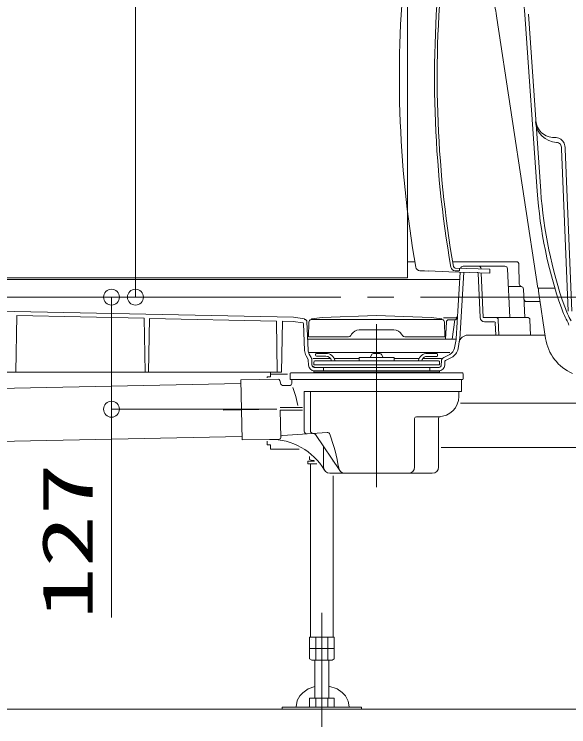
# Model space of a CAD drawing. Units: millimetres on the paper. Extents: x -305 to 305, y -152 to 152.
# Drawn here: x -220.92 to -200.01, y 14.89 to 41.76 of the extents above; entities that cross this region are included whole.
import ezdxf
from ezdxf.enums import TextEntityAlignment as Align

# ---------------------------------------------------------------- set-up
doc = ezdxf.new("R2010")
doc.units = ezdxf.units.MM
doc.linetypes.add('LONG_CHAIN', pattern=[21, 18, -1, 1, -1])
doc.layers.add('0-0_0', color=7, linetype='Continuous', lineweight=9)
doc.layers.add('0-1_VIEW0001', color=7, linetype='Continuous', lineweight=9)
doc.styles.add('ＭＳ ゴシック', font='')
doc.styles.get('ＭＳ ゴシック').set_extended_font_data('MS Gothic')

# ---------------------------------------------------------------- blocks, each defined once
blk = doc.blocks.new('_ORIGIN')
at = {"layer": '0-0_0'}
blk.add_line((0, 0), (-1, 0), dxfattribs=at)
blk.add_circle((0, 0), 0.5, dxfattribs=at)

msp = doc.modelspace()

# ---------------------------------------------------------------- linework, layer by layer
at = {"layer": '0-0_0'}
for p, q in [((-216.354, 31.691), (-216.354, 60.491)), ((-217.72, 31.091), (-216.354, 31.091)), ((-215.529, 31.091), (-217.257, 31.091)), ((-217.257, 27.465), (-217.257, 30.491)), ((-217.257, 26.865), (-217.257, 19.016))]:
    msp.add_line(p, q, dxfattribs=at)
at = {"layer": '0-1_VIEW0001'}
for p, q in [((-206.091, 97.758), (-206.091, 31.825)), ((-201.202, 35.082), (-201.669, 41.749)), ((-201.069, 35.091), (-201.536, 41.758)), ((-200.512, 37.109), (-200.624, 37.115)), ((-200.487, 37.108), (-200.512, 37.109)), ((-200.442, 36.922), (-200.471, 36.924)), ((-200.283, 36.68), (-200.035, 30.562)), ((-200.15, 36.685), (-199.901, 30.567)), ((-206.091, 32.425), (-205.819, 32.425)), ((-204.392, 32.425), (-201.989, 32.425)), ((-203.997, 32.258), (-202.42, 32.258)), ((-201.877, 31.585), (-201.89, 32.326)), ((-202.993, 32.141), (-204.298, 32.187)), ((-204.259, 29.517), (-204.105, 32.035)), ((-204.126, 29.509), (-203.972, 32.03)), ((-203.357, 30.317), (-203.43, 31.993)), ((-203.32, 32.152), (-203.321, 32.162)), ((-203.24, 30.325), (-203.314, 32.008)), ((-202.993, 31.996), (-202.993, 32.141)), ((-202.24, 30.325), (-202.321, 32.162)), ((-206.091, 31.825), (-247.991, 31.825)), ((-247.758, 31.758), (-204.122, 31.758)), ((-202.291, 31.491), (-201.82, 31.491)), ((-201.674, 30.325), (-201.72, 31.396)), ((-210.389, 30.335), (-247.091, 31.101)), ((-201.604, 30.925), (-201.098, 30.925)), ((-220.861, 28.258), (-220.824, 30.393)), ((-216.024, 30.292), (-220.824, 30.393)), ((-209.316, 30.328), (-207.258, 30.395)), ((-215.988, 28.258), (-216.024, 30.292)), ((-215.861, 28.258), (-215.826, 30.288)), ((-211.038, 30.188), (-215.826, 30.288)), ((-211.005, 28.258), (-211.038, 30.188)), ((-210.845, 28.258), (-210.811, 30.183)), ((-210.402, 30.175), (-210.811, 30.183)), ((-210.047, 30.128), (-210.402, 30.175)), ((-209.975, 30.279), (-210.389, 30.335)), ((-209.974, 29.082), (-210.019, 30.096)), ((-209.975, 30.279), (-209.975, 30.252)), ((-209.841, 29.088), (-209.888, 30.158)), ((-209.825, 29.591), (-209.815, 30.149)), ((-209.728, 30.246), (-209.716, 30.248)), ((-209.716, 30.275), (-209.316, 30.328)), ((-209.716, 30.275), (-209.716, 30.248)), ((-209.716, 30.248), (-204.8, 30.248)), ((-204.8, 30.275), (-204.8, 30.248)), ((-204.788, 30.246), (-204.8, 30.248)), ((-204.731, 30.308), (-204.305, 30.308)), ((-204.691, 29.591), (-204.701, 30.149)), ((-204.657, 29.508), (-204.629, 30.146)), ((-204.309, 30.241), (-204.529, 30.241)), ((-204.416, 29.508), (-204.309, 30.241)), ((-202.769, 30.325), (-203.24, 30.325)), ((-202.815, 30.158), (-203.19, 30.158)), ((-202.761, 29.658), (-202.782, 30.126)), ((-201.576, 30.325), (-202.769, 30.325)), ((-202.645, 29.658), (-202.67, 30.229)), ((-201.452, 29.658), (-201.476, 30.229)), ((-207.912, 29.858), (-206.605, 29.858)), ((-209.825, 29.591), (-208.316, 29.591)), ((-208.2, 29.691), (-208.229, 29.641)), ((-206.316, 29.691), (-206.287, 29.641)), ((-204.691, 29.591), (-206.2, 29.591)), ((-202.645, 29.658), (-203.818, 29.658)), ((-202.645, 29.658), (-200.905, 29.658)), ((-209.859, 29.508), (-204.26, 29.508)), ((-204.319, 29.173), (-204.261, 29.499)), ((-204.187, 29.149), (-204.13, 29.476)), ((-209.842, 28.744), (-209.915, 28.873)), ((-209.798, 29.008), (-204.497, 29.008)), ((-209.726, 28.809), (-209.798, 28.939)), ((-209.666, 28.775), (-208.997, 28.775)), ((-209.558, 28.935), (-209.558, 28.901)), ((-209.525, 28.968), (-209.144, 28.968)), ((-209.525, 28.868), (-209.175, 28.868)), ((-208.854, 28.775), (-207.915, 28.775)), ((-207.915, 28.801), (-207.915, 28.691)), ((-206.618, 28.818), (-207.898, 28.818)), ((-207.442, 28.923), (-207.5, 28.818)), ((-207.074, 28.923), (-207.016, 28.818)), ((-206.601, 28.801), (-206.601, 28.691)), ((-206.601, 28.775), (-205.662, 28.775)), ((-205.52, 28.775), (-204.81, 28.775)), ((-204.991, 28.856), (-205.413, 28.856)), ((-204.991, 28.968), (-205.372, 28.968)), ((-204.958, 28.935), (-204.958, 28.889)), ((-204.723, 28.819), (-204.497, 28.933)), ((-204.663, 28.7), (-204.436, 28.814)), ((-209.829, 28.531), (-209.837, 28.726)), ((-209.696, 28.537), (-209.704, 28.735)), ((-209.625, 28.645), (-209.625, 28.541)), ((-209.625, 28.541), (-204.891, 28.541)), ((-209.625, 28.491), (-209.625, 28.441)), ((-204.925, 28.691), (-209.591, 28.691)), ((-204.891, 28.658), (-204.891, 28.541)), ((-204.821, 28.537), (-204.814, 28.677)), ((-204.687, 28.531), (-204.681, 28.671)), ((-210.845, 28.258), (-247.311, 28.258)), ((-211.258, 28.258), (-211.258, 28.091)), ((-204.025, 28.231), (-210.491, 28.231)), ((-209.625, 28.441), (-204.891, 28.441)), ((-209.625, 28.308), (-209.625, 28.258)), ((-209.625, 28.308), (-204.891, 28.308)), ((-209.625, 28.258), (-204.891, 28.258)), ((-209.258, 28.441), (-209.258, 28.308)), ((-205.258, 28.441), (-205.258, 28.308)), ((-204.891, 28.308), (-204.891, 28.258)), ((-212.381, 27.971), (-210.973, 27.999)), ((-212.381, 27.971), (-212.335, 25.704)), ((-211.258, 28.091), (-211.391, 28.091)), ((-211.391, 28.091), (-211.391, 28.047)), ((-210.625, 28.191), (-211.258, 28.191)), ((-210.908, 27.95), (-210.871, 27.814)), ((-210.525, 28.015), (-210.525, 28.198)), ((-210.491, 27.981), (-207.258, 27.981)), ((-210.458, 27.981), (-210.458, 27.831)), ((-204.025, 27.981), (-207.258, 27.981)), ((-204.058, 27.981), (-204.058, 27.548)), ((-203.991, 28.015), (-203.991, 28.198)), ((-212.378, 27.837), (-246.091, 27.151)), ((-210.525, 27.765), (-210.807, 27.765)), ((-204.075, 27.531), (-209.99, 27.531)), ((-209.99, 26.039), (-209.99, 27.531)), ((-209.758, 26.055), (-209.758, 27.531)), ((-204.158, 27.515), (-204.158, 27.348)), ((-210.057, 26.931), (-210.893, 26.931)), ((-198.768, 27.091), (-204.097, 27.091)), ((-210.891, 26.831), (-210.87, 25.801)), ((-210.057, 26.831), (-210.891, 26.831)), ((-205.825, 26.515), (-205.825, 24.681)), ((-204.925, 26.581), (-205.758, 26.581)), ((-204.925, 26.517), (-204.925, 24.681)), ((-212.338, 25.838), (-246.051, 25.151)), ((-209.126, 25.99), (-210.808, 25.878)), ((-208.652, 24.551), (-209.569, 25.911)), ((-212.335, 25.704), (-210.935, 25.733)), ((-211.391, 25.665), (-211.391, 25.525)), ((-211.258, 25.525), (-211.391, 25.525)), ((-211.258, 25.525), (-211.258, 25.358)), ((-210.184, 25.358), (-211.258, 25.358)), ((-209.258, 25.45), (-209.258, 24.681)), ((-183.591, 25.425), (-204.825, 25.425)), ((-209.787, 25.085), (-209.787, 24.97)), ((-209.601, 24.905), (-209.858, 24.905)), ((-209.858, 24.905), (-209.858, 24.805)), ((-209.514, 24.805), (-209.858, 24.805)), ((-209.787, 24.97), (-209.708, 24.925)), ((-209.748, 24.805), (-209.748, 18.271)), ((-209.619, 24.925), (-209.708, 24.925)), ((-209.708, 24.925), (-209.708, 24.905)), ((-208.941, 24.905), (-208.931, 24.905)), ((-207.258, 24.448), (-209.025, 24.448)), ((-208.901, 24.348), (-208.901, 18.271)), ((-207.258, 24.448), (-205.158, 24.448)), ((-209.787, 18.271), (-209.787, 17.45)), ((-209.787, 18.271), (-208.863, 18.271)), ((-209.556, 18.271), (-209.556, 17.405)), ((-209.094, 18.271), (-209.094, 17.405)), ((-208.863, 18.271), (-208.863, 17.45)), ((-209.708, 18.171), (-209.698, 18.171)), ((-209.787, 17.838), (-208.863, 17.838)), ((-209.708, 17.405), (-209.787, 17.45)), ((-209.708, 17.405), (-208.941, 17.405)), ((-209.591, 17.405), (-209.591, 15.968)), ((-209.058, 15.968), (-209.058, 17.405)), ((-208.863, 17.45), (-208.941, 17.405)), ((-209.787, 15.635), (-209.787, 15.968)), ((-208.863, 15.968), (-209.787, 15.968)), ((-209.556, 15.635), (-209.556, 15.968)), ((-209.094, 15.635), (-209.094, 15.968)), ((-208.863, 15.635), (-208.863, 15.968)), ((-177.091, 15.558), (-248.925, 15.558))]:
    msp.add_line(p, q, dxfattribs=at)
at = {"layer": '0-1_VIEW0001', "color": 2}
for p, q in [((-202.728, 41.615), (-201.175, 31.425)), ((-200.534, 31.425), (-201.175, 31.425)), ((-201.158, 31.425), (-201.158, 31.316)), ((-201.158, 31.316), (-200.887, 29.535))]:
    msp.add_line(p, q, dxfattribs=at)
at = {"layer": '0-1_VIEW0001', "linetype": 'LONG_CHAIN'}
for p, q in [((-145.608, 31.091), (-265.841, 31.091)), ((-207.258, 30.074), (-207.258, 23.927)), ((-207.258, 28.415), (-207.258, 28.136)), ((-211.025, 26.865), (-217.258, 26.865)), ((-211.025, 26.865), (-213.05, 26.823)), ((-209.325, 19.187), (-209.325, 14.891))]:
    msp.add_line(p, q, dxfattribs=at)
at = {"layer": '0-1_VIEW0001'}
for points in [[(-205.626, 32.087), (-205.61, 32.086), (-205.459, 32.081), (-205.308, 32.076)], [(-202.993, 31.996), (-203.765, 32.023), (-204.537, 32.05), (-205.308, 32.077)], [(-204.138, 32.181), (-204.138, 32.081), (-204.301, 32.087)], [(-204.8, 30.275), (-205.2, 30.328), (-207.258, 30.395)], [(-210.418, 27.68), (-210.3, 27.346), (-210.234, 27.004)], [(-209.591, 16.411), (-209.835, 16.32), (-210.045, 16.175), (-210.153, 16.056), (-210.249, 15.882), (-210.293, 15.648), (-210.293, 15.635)], [(-208.293, 15.635), (-208.293, 15.648), (-208.327, 15.856), (-208.438, 16.063), (-208.554, 16.187), (-208.752, 16.321), (-209.058, 16.425)], [(-207.825, 15.635), (-210.825, 15.635), (-210.825, 15.558)], [(-207.825, 15.635), (-207.825, 15.558), (-210.825, 15.558)]]:
    msp.add_lwpolyline(points, dxfattribs=at)
for centre, radius, start, end in [((-164.508, 39.392), 41.894, 173.7726, 189.8505), ((-163.025, 39.391), 42.05, 173.7954, 189.8128), ((-163.025, 39.391), 41.95, 173.8348, 189.8128), ((-251.414, 38.264), 49.867, 4.0074, 5.3183), ((-200.426, 37.773), 0.85, 184.8947, 267), ((-200.589, 37.781), 0.667, 184.0074, 267), ((-200.504, 36.775), 0.333, 20.5216, 87), ((-200.45, 36.772), 0.15, 17.3063, 87), ((-200.816, 36.658), 0.533, 2.3268, 17.3063), ((-200.816, 36.658), 0.667, 2.3268, 20.5216), ((-184.443, 36.256), 16.8, 184.0074, 199.3682), ((-184.443, 36.256), 16.667, 184.0074, 199.3682), ((-204.295, 32.253), 0.0667, 189.8128, 268), ((-203.997, 32.158), 0.1, 90, 167.598), ((-203.421, 32.158), 0.1, 2.5, 90), ((-202.421, 32.158), 0.1, 2.5, 90), ((-201.99, 32.325), 0.1, 1, 90), ((-205.62, 32.253), 0.167, 189.8505, 268.0082), ((-204.295, 32.253), 0.167, 189.8128, 268), ((-203.463, 31.991), 0.0333, 2.5, 90), ((-201.777, 31.587), 0.1, 181, 257.418), ((-201.82, 31.391), 0.1, 2.5, 90), ((-201.604, 31.025), 0.1, 182.5, 270), ((-197.022, 31.834), 3.467, 199.3682, 209.5075), ((-197.022, 31.834), 3.333, 199.3682, 209.5075), ((-204.305, 30.408), 0.1, 270, 356.5), ((-210.052, 30.095), 0.0333, 2.5, 82.4054), ((-209.988, 30.153), 0.1, 2.5, 82.576), ((-209.715, 30.147), 0.1, 97.5947, 179), ((-204.801, 30.147), 0.1, 1, 82.4053), ((-204.529, 30.141), 0.1, 90, 177.5), ((-204.309, 30.341), 0.1, 270, 356.5), ((-203.19, 30.325), 0.167, 182.5, 270), ((-202.815, 30.125), 0.0333, 2.5, 90), ((-202.769, 30.225), 0.1, 2.5, 90), ((-201.576, 30.225), 0.1, 2.428, 90), ((-200.213, 30.028), 0.2, 2.3268, 29.5075), ((-207.912, 29.525), 0.333, 90, 150), ((-206.605, 29.525), 0.333, 30, 90), ((-208.316, 29.691), 0.1, 270, 330), ((-206.2, 29.691), 0.1, 210, 270), ((-203.818, 29.325), 0.333, 90, 170), ((-204.425, 29.528), 0.167, 350, 356.5), ((-204.425, 29.528), 0.3, 350, 356.5), ((-209.508, 29.102), 0.467, 182.5, 209.4227), ((-209.508, 29.102), 0.333, 182.5, 209.4227), ((-204.647, 29.23), 0.333, 296.7752, 350), ((-204.647, 29.23), 0.467, 296.7752, 350), ((-209.871, 28.728), 0.167, 2.5, 29.4227), ((-209.525, 28.935), 0.0333, 90, 180), ((-209.525, 28.901), 0.0333, 180, 270), ((-209.525, 28.901), 0.0333, 180, 270), ((-209.175, 28.651), 0.217, 10.6387, 90), ((-209.159, 28.631), 0.337, 10.2645, 92.6002), ((-207.898, 28.801), 0.0167, 90, 180), ((-207.898, 28.801), 0.0167, 90, 180), ((-207.409, 28.923), 0.0333, 98.9864, 180), ((-207.258, 27.968), 1, 90, 98.9864), ((-207.258, 27.968), 1, 81.0136, 90), ((-207.107, 28.923), 0.0333, 0, 81.0136), ((-206.618, 28.801), 0.0167, 0, 90), ((-206.618, 28.801), 0.0167, 0, 90), ((-205.357, 28.631), 0.337, 87.3998, 169.7354), ((-205.341, 28.651), 0.217, 109.3933, 169.3613), ((-204.991, 28.935), 0.0333, 0, 90), ((-204.991, 28.889), 0.0333, 270, 0), ((-204.648, 28.67), 0.167, 116.7752, 177.5), ((-209.871, 28.728), 0.0333, 2.5, 29.4227), ((-209.596, 28.541), 0.233, 182.5, 270), ((-209.596, 28.541), 0.1, 182.5, 270), ((-209.591, 28.658), 0.0333, 90, 180), ((-204.925, 28.658), 0.0333, 0, 90), ((-204.921, 28.541), 0.1, 270, 357.5), ((-204.921, 28.541), 0.233, 270, 357.5), ((-204.648, 28.67), 0.0333, 116.7752, 177.5), ((-210.491, 28.198), 0.0333, 90, 180), ((-209.491, 28.258), 0.0267, 180, 270), ((-205.025, 28.258), 0.0267, 270, 0), ((-204.025, 28.198), 0.0333, 360, 90), ((-210.972, 27.933), 0.0667, 15, 91.1667), ((-210.491, 28.015), 0.0333, 180, 270), ((-204.025, 28.015), 0.0333, 270, 360), ((-210.807, 27.831), 0.0667, 195, 270), ((-210.525, 27.831), 0.0667, 270, 0), ((-204.141, 27.515), 0.0167, 90, 180), ((-204.075, 27.548), 0.0167, 270, 0), ((-204.925, 27.348), 0.767, 270, 0), ((-205.758, 26.515), 0.0667, 90, 180), ((-204.858, 26.517), 0.0667, 94.5886, 180), ((-210.937, 25.8), 0.0667, 271.1667, 1.1667), ((-210.804, 25.811), 0.0667, 93.8156, 181.1667), ((-209.89, 26.039), 0.1, 180, 273.8156), ((-209.658, 26.055), 0.1, 180, 273.8156), ((-209.652, 25.855), 0.1, 34, 93.8156), ((-209.119, 25.89), 0.1, 20.4291, 93.8156), ((-215.273, 23.598), 6.667, 9.033, 20.4291), ((-211.245, 23.393), 2.333, 30.1343, 91.1667), ((-209.025, 24.681), 0.233, 180, 270), ((-208.458, 24.681), 0.233, 189.033, 270), ((-206.058, 24.681), 0.233, 270, 0), ((-205.158, 24.681), 0.233, 270, 0)]:
    msp.add_arc(centre, radius, start, end, dxfattribs=at)
at = {"layer": '0-1_VIEW0001', "color": 2}
for centre, radius, start, end in [((-251.218, 34.225), 49.05, 8.6653, 9.5052), ((-199.173, 29.796), 1.733, 188.6653, 246.304)]:
    msp.add_arc(centre, radius, start, end, dxfattribs=at)

# ---------------------------------------------------------------- block references
at = {"layer": '0-0_0', "xscale": 0.6, "yscale": 0.6}
for p, rotation in [((-216.354, 31.091), 270), ((-217.257, 31.091), 90), ((-217.257, 26.865), 270)]:
    msp.add_blockref('_ORIGIN', p, dxfattribs=dict(at, rotation=rotation))

# ---------------------------------------------------------------- texts
at = {"layer": '0-0_0', "style": 'ＭＳ ゴシック', "width": 1.5}
msp.add_text('127', height=1.921, rotation=90, dxfattribs=at).set_placement((-217.387, 18.944), align=Align.BOTTOM_LEFT)

doc.saveas('drawing.dxf')
